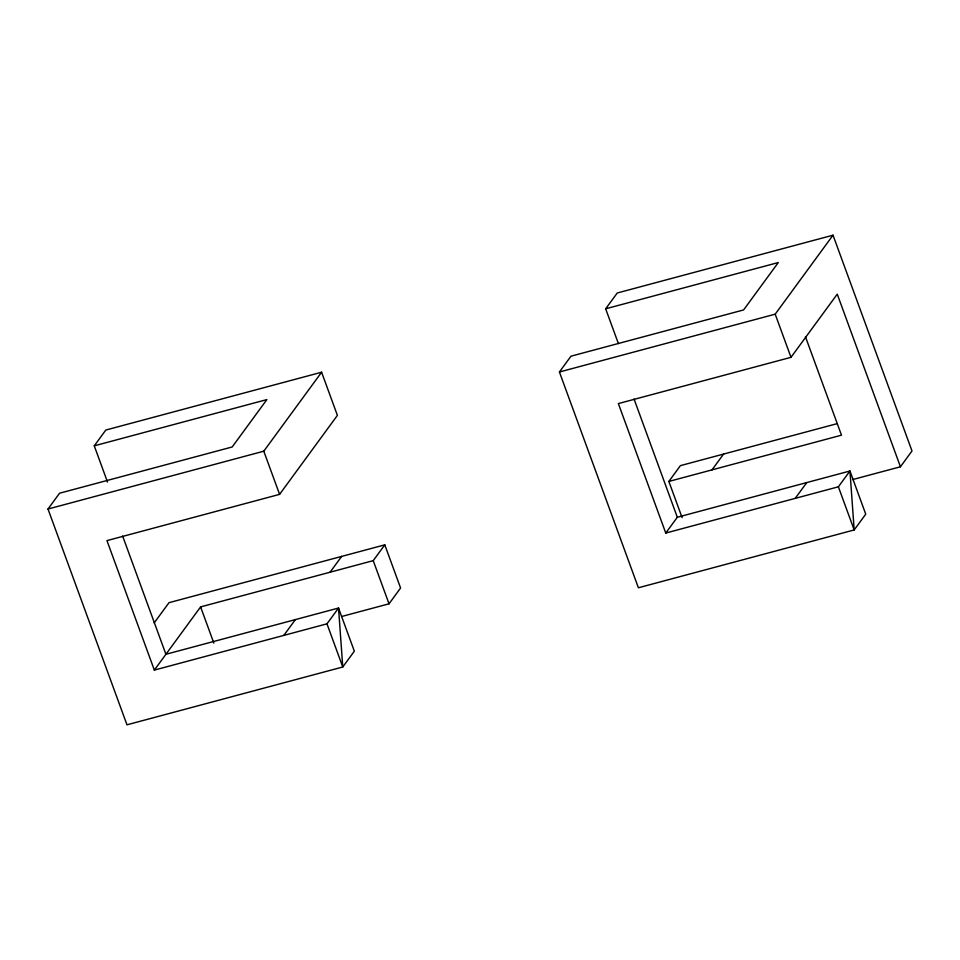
<?xml version="1.0" encoding="UTF-8"?>
<svg xmlns="http://www.w3.org/2000/svg" width="960" height="960" viewBox="0 0 960 960"><rect width="100%" height="100%" fill="white"/><g stroke="black" fill="none" stroke-linecap="round" stroke-linejoin="round"><path stroke-width="1.44" d="M122.64 536.076L165.912 654.288L338.532 608.04L354.336 651.192L342.768 666.996L126.984 724.812L48 509.028L59.568 493.224L232.188 446.976L266.88 399.588L94.26 445.836L107.508 482.04M94.26 445.836L105.816 430.044L321.6 372.228L337.404 415.38L279.588 494.364L106.956 540.612L154.344 670.092L326.976 623.832L338.532 608.04L342.768 666.996L326.976 623.832M48 509.028L263.784 451.2L321.6 372.228M154.164 622.932L169.008 602.676L384.792 544.848L400.584 588.012L389.028 603.804L341.556 616.524M154.344 670.092L200.604 606.9L373.224 560.652L384.792 544.848M283.812 635.4L295.38 619.596M330.072 572.208L341.64 556.416M852.648 479.58L900.432 466.776L837.252 294.144L790.992 357.324L618.36 403.584L665.76 533.052L677.316 517.26L849.948 471L865.74 514.164L854.184 529.956L638.4 587.772L559.416 371.988L570.972 356.196L743.604 309.936L778.296 262.548L605.664 308.808L618.408 343.608M605.664 308.808L617.232 293.004L833.016 235.188L912 450.972L900.432 466.776M559.416 371.988L775.2 314.172L833.016 235.188M682.104 517.632L668.856 481.44L680.412 465.636L837.228 423.624M712.008 469.872L723.576 454.068M795.228 498.36L806.796 482.568M838.38 486.804L849.948 471L854.184 529.956L838.38 486.804L665.76 533.052M668.856 481.44L841.488 435.18L805.428 336.672M775.2 314.172L790.992 357.324M634.056 399.048L677.316 517.26M373.224 560.652L389.028 603.804M263.784 451.2L279.588 494.364M200.604 606.9L213.852 643.104"/></g></svg>
